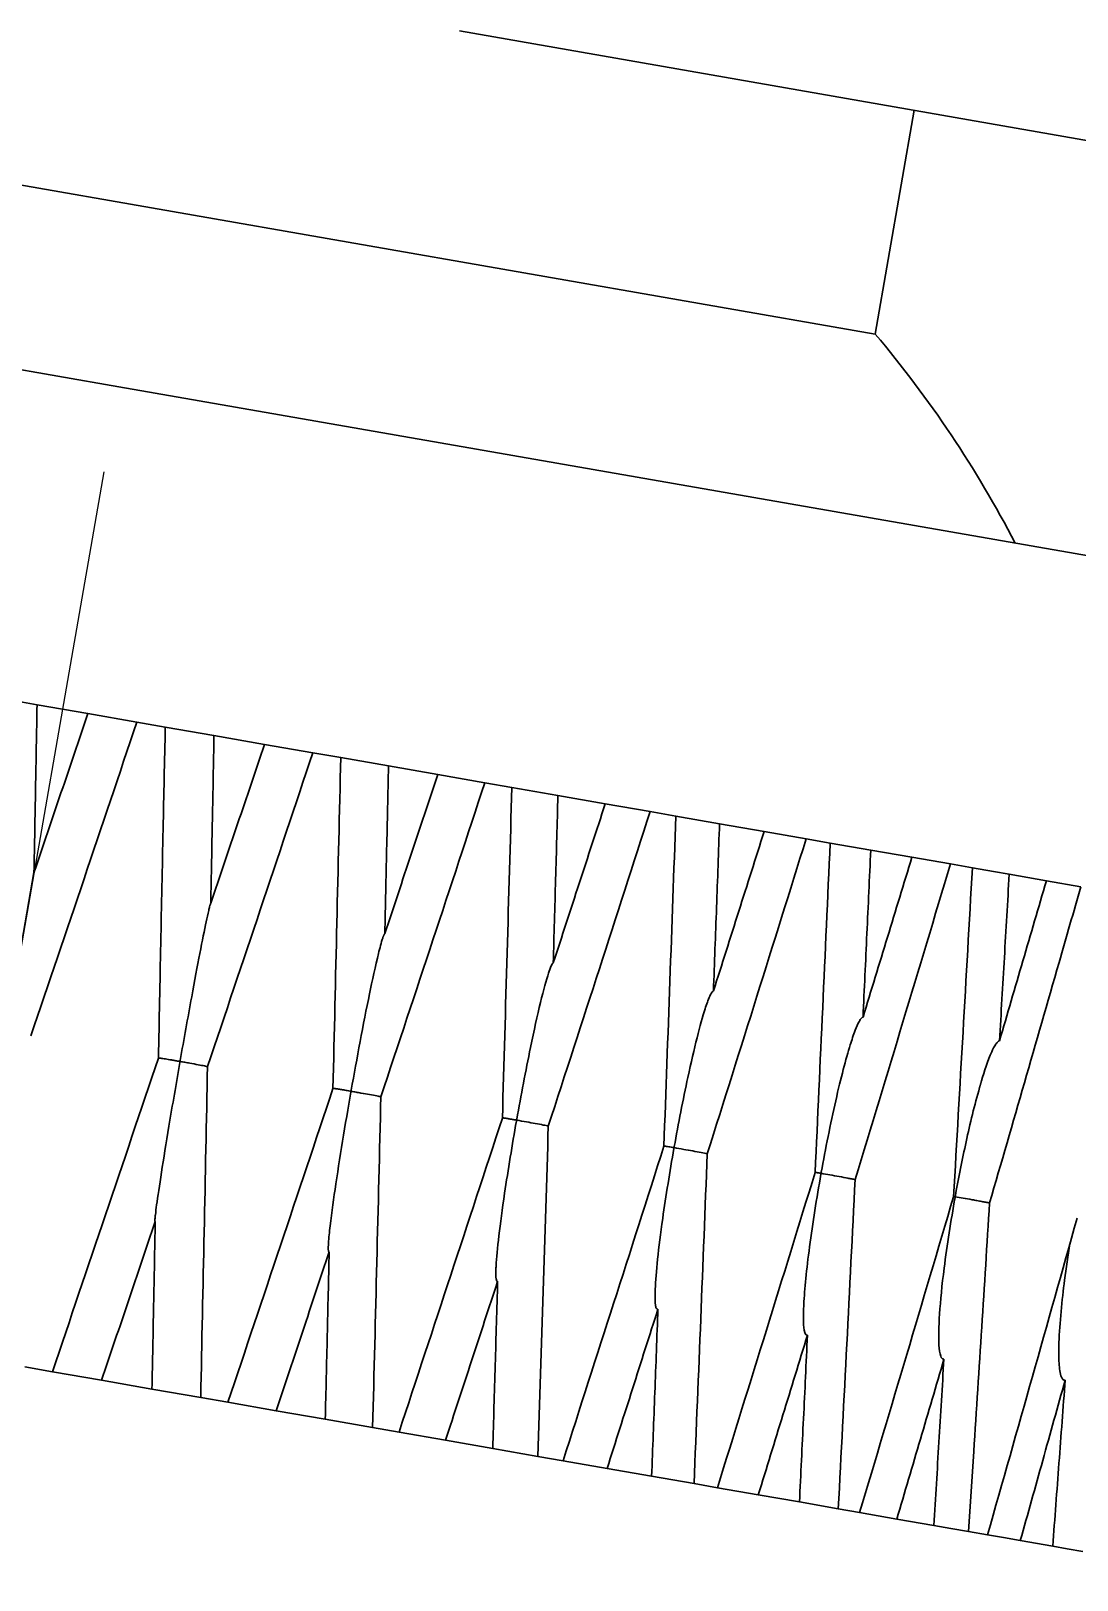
# Model space of a CAD drawing. Header units: millimetres. Extents: x 577 to 7172, y 252 to 2707.
# Drawn here: x 1542.88 to 1555.67, y 1673.62 to 1692.55 of the extents above; entities that cross this region are included whole.
import ezdxf

# ---------------------------------------------------------------- set-up
doc = ezdxf.new("R2010")
doc.units = ezdxf.units.MM
doc.header["$MEASUREMENT"] = 0
doc.linetypes.add('CENTER', pattern=[50.8, 31.75, -6.35, 6.35, -6.35])
doc.layers.add('외형선(ISO)', color=7, linetype='Continuous', lineweight=30)
doc.layers.add('중심선(ISO)', color=1, linetype='CENTER', lineweight=25, true_color=0xff0000)

msp = doc.modelspace()

# ---------------------------------------------------------------- linework, layer by layer
at = {"layer": '외형선(ISO)'}
for p, q in [((1548.117, 1692.551), (1556.141, 1691.151)), ((1553.201, 1688.846), (1535.469, 1691.939)), ((1553.201, 1688.846), (1553.678, 1691.581)), ((1543.953, 1688.202), (1527.698, 1691.037)), ((1560.208, 1685.366), (1543.953, 1688.202)), ((1542.357, 1684.42), (1542.955, 1684.315)), ((1542.955, 1684.315), (1543.577, 1684.207)), ((1543.577, 1684.207), (1544.174, 1684.103)), ((1544.174, 1684.103), (1544.522, 1684.042)), ((1544.522, 1684.042), (1545.117, 1683.938)), ((1545.117, 1683.938), (1545.735, 1683.83)), ((1545.735, 1683.83), (1546.325, 1683.728)), ((1546.325, 1683.728), (1546.667, 1683.668)), ((1546.667, 1683.668), (1547.251, 1683.566)), ((1547.251, 1683.566), (1547.854, 1683.461)), ((1547.854, 1683.461), (1548.427, 1683.361)), ((1548.427, 1683.361), (1548.759, 1683.303)), ((1548.759, 1683.303), (1549.322, 1683.205)), ((1549.322, 1683.205), (1549.9, 1683.104)), ((1549.9, 1683.104), (1550.448, 1683.008)), ((1550.448, 1683.008), (1550.763, 1682.953)), ((1550.763, 1682.953), (1551.297, 1682.86)), ((1551.297, 1682.86), (1551.842, 1682.765)), ((1551.842, 1682.765), (1552.355, 1682.675)), ((1552.355, 1682.675), (1552.65, 1682.624)), ((1552.65, 1682.624), (1553.145, 1682.538)), ((1553.145, 1682.538), (1553.649, 1682.45)), ((1553.649, 1682.45), (1554.12, 1682.368)), ((1542.917, 1682.265), (1542.579, 1680.325)), ((1554.12, 1682.368), (1554.388, 1682.321)), ((1554.388, 1682.321), (1554.648, 1682.275)), ((1554.648, 1682.275), (1554.838, 1682.242)), ((1554.838, 1682.242), (1555.292, 1682.163)), ((1555.292, 1682.163), (1555.713, 1682.09)), ((1542.804, 1676.221), (1543.142, 1676.162)), ((1543.142, 1676.162), (1543.743, 1676.057)), ((1543.743, 1676.057), (1544.359, 1675.95)), ((1544.359, 1675.95), (1544.955, 1675.846)), ((1544.955, 1675.846), (1545.287, 1675.788)), ((1545.287, 1675.788), (1545.877, 1675.685)), ((1545.877, 1675.685), (1546.478, 1675.58)), ((1546.478, 1675.58), (1547.057, 1675.479)), ((1547.057, 1675.479), (1547.379, 1675.423)), ((1547.379, 1675.423), (1547.947, 1675.324)), ((1547.947, 1675.324), (1548.525, 1675.223)), ((1548.525, 1675.223), (1549.078, 1675.126)), ((1549.078, 1675.126), (1549.384, 1675.073)), ((1549.384, 1675.073), (1549.923, 1674.979)), ((1549.923, 1674.979), (1550.467, 1674.884)), ((1550.467, 1674.884), (1550.985, 1674.794)), ((1550.985, 1674.794), (1551.271, 1674.744)), ((1551.271, 1674.744), (1551.771, 1674.657)), ((1551.771, 1674.657), (1552.274, 1674.569)), ((1552.274, 1674.569), (1552.749, 1674.486)), ((1552.749, 1674.486), (1553.01, 1674.44)), ((1553.01, 1674.44), (1553.464, 1674.361)), ((1553.464, 1674.361), (1553.917, 1674.282)), ((1553.917, 1674.282), (1554.124, 1674.246)), ((1554.124, 1674.246), (1554.341, 1674.208)), ((1554.341, 1674.208), (1554.573, 1674.168)), ((1554.573, 1674.168), (1554.768, 1674.134)), ((1554.768, 1674.134), (1554.974, 1674.098)), ((1554.974, 1674.098), (1555.37, 1674.029)), ((1555.37, 1674.029), (1555.547, 1673.998)), ((1555.547, 1673.998), (1555.738, 1673.965))]:
    msp.add_line(p, q, dxfattribs=at)
msp.add_arc((1542.492, 1679.828), 14, 27.4872, 40.0988, dxfattribs=at)
for points, knots in [([(1542.917, 1682.265), (1542.924, 1682.607), (1542.93, 1682.949), (1542.942, 1683.632), (1542.948, 1683.974), (1542.955, 1684.315)], [0.000001, 0.000001, 0.000001, 0.000001, 0.1025219, 0.1025219, 0.2050472, 0.2050472, 0.2050472, 0.2050472]), ([(1543.577, 1684.207), (1543.467, 1683.883), (1543.357, 1683.56), (1543.137, 1682.913), (1543.027, 1682.589), (1542.917, 1682.265)], [0.000001, 0.000001, 0.000001, 0.000001, 0.1025074, 0.1025074, 0.2050094, 0.2050094, 0.2050094, 0.2050094]), ([(1542.88, 1680.268), (1543.097, 1680.907), (1543.313, 1681.546), (1543.744, 1682.824), (1543.96, 1683.464), (1544.174, 1684.103)], [0.0000008, 0.0000008, 0.0000008, 0.0000008, 0.2024329, 0.2024329, 0.4049746, 0.4049746, 0.4049746, 0.4049746]), ([(1544.522, 1684.042), (1544.518, 1683.834), (1544.513, 1683.626), (1544.504, 1683.21), (1544.5, 1683.001), (1544.495, 1682.793)], [0.000001, 0.000001, 0.000001, 0.000001, 0.0624531, 0.0624531, 0.1249042, 0.1249042, 0.1249042, 0.1249042]), ([(1545.078, 1681.889), (1545.085, 1682.23), (1545.091, 1682.572), (1545.105, 1683.255), (1545.111, 1683.597), (1545.117, 1683.938)], [0, 0, 0, 0, 0.102515, 0.102515, 0.205021, 0.205021, 0.205021, 0.205021]), ([(1545.735, 1683.83), (1545.625, 1683.507), (1545.516, 1683.183), (1545.297, 1682.536), (1545.188, 1682.212), (1545.078, 1681.889)], [0.000001, 0.000001, 0.000001, 0.000001, 0.1024871, 0.1024871, 0.2049823, 0.2049823, 0.2049823, 0.2049823]), ([(1545.038, 1679.892), (1545.254, 1680.531), (1545.469, 1681.17), (1545.898, 1682.449), (1546.112, 1683.088), (1546.325, 1683.728)], [0, 0, 0, 0, 0.20245, 0.20245, 0.4049553, 0.4049553, 0.4049553, 0.4049553]), ([(1546.667, 1683.668), (1546.651, 1682.994), (1546.635, 1682.32), (1546.603, 1680.972), (1546.588, 1680.298), (1546.572, 1679.624)], [0.000001, 0.000001, 0.000001, 0.000001, 0.2022283, 0.2022283, 0.4043453, 0.4043453, 0.4043453, 0.4043453]), ([(1547.205, 1681.517), (1547.213, 1681.859), (1547.22, 1682.2), (1547.236, 1682.883), (1547.243, 1683.225), (1547.251, 1683.566)], [0.000001, 0.000001, 0.000001, 0.000001, 0.102522, 0.102522, 0.2050474, 0.2050474, 0.2050474, 0.2050474]), ([(1547.854, 1683.461), (1547.746, 1683.137), (1547.637, 1682.813), (1547.421, 1682.165), (1547.313, 1681.841), (1547.205, 1681.517)], [0.000001, 0.000001, 0.000001, 0.000001, 0.1025075, 0.1025075, 0.2050096, 0.2050096, 0.2050096, 0.2050096]), ([(1547.157, 1679.522), (1547.37, 1680.162), (1547.583, 1680.801), (1548.006, 1682.081), (1548.217, 1682.721), (1548.427, 1683.361)], [0.000001, 0.000001, 0.000001, 0.000001, 0.2024334, 0.2024334, 0.4049747, 0.4049747, 0.4049747, 0.4049747]), ([(1548.759, 1683.303), (1548.739, 1682.63), (1548.72, 1681.956), (1548.681, 1680.609), (1548.662, 1679.936), (1548.643, 1679.263)], [0.000001, 0.000001, 0.000001, 0.000001, 0.2022598, 0.2022598, 0.4043672, 0.4043672, 0.4043672, 0.4043672]), ([(1549.264, 1681.158), (1549.274, 1681.499), (1549.284, 1681.84), (1549.303, 1682.523), (1549.312, 1682.864), (1549.322, 1683.205)], [0, 0, 0, 0, 0.1025304, 0.1025304, 0.2050363, 0.2050363, 0.2050363, 0.2050363]), ([(1549.204, 1679.165), (1549.413, 1679.805), (1549.621, 1680.446), (1550.036, 1681.727), (1550.242, 1682.368), (1550.448, 1683.008)], [0, 0, 0, 0, 0.20245, 0.20245, 0.4049553, 0.4049553, 0.4049553, 0.4049553]), ([(1549.9, 1683.104), (1549.794, 1682.78), (1549.688, 1682.455), (1549.476, 1681.807), (1549.37, 1681.482), (1549.264, 1681.158)], [0.000001, 0.000001, 0.000001, 0.000001, 0.1024871, 0.1024871, 0.2049976, 0.2049976, 0.2049976, 0.2049976]), ([(1550.763, 1682.953), (1550.739, 1682.281), (1550.715, 1681.608), (1550.666, 1680.263), (1550.642, 1679.591), (1550.617, 1678.918)], [0.000001, 0.000001, 0.000001, 0.000001, 0.2022328, 0.2022328, 0.4043458, 0.4043458, 0.4043458, 0.4043458]), ([(1551.223, 1680.816), (1551.235, 1681.157), (1551.248, 1681.498), (1551.273, 1682.179), (1551.285, 1682.52), (1551.297, 1682.86)], [0.0000044, 0.0000044, 0.0000044, 0.0000044, 0.102524, 0.102524, 0.2050506, 0.2050506, 0.2050506, 0.2050506]), ([(1544.495, 1682.793), (1544.486, 1682.327), (1544.476, 1681.861), (1544.457, 1680.928), (1544.448, 1680.462), (1544.439, 1679.996)], [0.000001, 0.000001, 0.000001, 0.000001, 0.1398892, 0.1398892, 0.279727, 0.279727, 0.279727, 0.279727]), ([(1551.147, 1678.826), (1551.35, 1679.467), (1551.552, 1680.109), (1551.955, 1681.392), (1552.156, 1682.034), (1552.355, 1682.675)], [0.000001, 0.000001, 0.000001, 0.000001, 0.2024334, 0.2024334, 0.4049748, 0.4049748, 0.4049748, 0.4049748]), ([(1551.842, 1682.765), (1551.739, 1682.44), (1551.636, 1682.115), (1551.429, 1681.466), (1551.326, 1681.141), (1551.223, 1680.816)], [0.000001, 0.000001, 0.000001, 0.000001, 0.1025087, 0.1025087, 0.2050094, 0.2050094, 0.2050094, 0.2050094]), ([(1552.65, 1682.624), (1552.619, 1681.953), (1552.589, 1681.281), (1552.527, 1679.939), (1552.497, 1679.267), (1552.465, 1678.596)], [0.000001, 0.000001, 0.000001, 0.000001, 0.2022292, 0.2022292, 0.4043454, 0.4043454, 0.4043454, 0.4043454]), ([(1553.051, 1680.497), (1553.067, 1680.837), (1553.083, 1681.177), (1553.114, 1681.857), (1553.13, 1682.198), (1553.145, 1682.538)], [0.0000014, 0.0000014, 0.0000014, 0.0000014, 0.1025221, 0.1025221, 0.2050476, 0.2050476, 0.2050476, 0.2050476]), ([(1553.649, 1682.45), (1553.549, 1682.124), (1553.45, 1681.799), (1553.25, 1681.148), (1553.151, 1680.823), (1553.051, 1680.497)], [0.000001, 0.000001, 0.000001, 0.000001, 0.1025076, 0.1025076, 0.2050094, 0.2050094, 0.2050094, 0.2050094]), ([(1552.954, 1678.511), (1553.15, 1679.153), (1553.345, 1679.796), (1553.734, 1681.081), (1553.927, 1681.725), (1554.12, 1682.368)], [0.0000009, 0.0000009, 0.0000009, 0.0000009, 0.2024334, 0.2024334, 0.4049747, 0.4049747, 0.4049747, 0.4049747]), ([(1554.388, 1682.321), (1554.35, 1681.651), (1554.312, 1680.981), (1554.235, 1679.641), (1554.197, 1678.971), (1554.158, 1678.301)], [0.000001, 0.000001, 0.000001, 0.000001, 0.2022283, 0.2022283, 0.4043452, 0.4043452, 0.4043452, 0.4043452]), ([(1554.719, 1680.206), (1554.739, 1680.546), (1554.759, 1680.885), (1554.799, 1681.564), (1554.819, 1681.903), (1554.838, 1682.242)], [0.0000265, 0.0000265, 0.0000265, 0.0000265, 0.1025399, 0.1025399, 0.2050727, 0.2050727, 0.2050727, 0.2050727]), ([(1554.598, 1678.224), (1554.883, 1679.204), (1555.167, 1680.184), (1555.448, 1681.165), (1555.537, 1681.473), (1555.625, 1681.782), (1555.713, 1682.09)], [1.1898, 1.1898, 1.1898, 1.1898, 4.269826, 4.269826, 4.269826, 5.236912, 5.236912, 5.236912, 5.236912]), ([(1555.292, 1682.163), (1555.197, 1681.837), (1555.101, 1681.511), (1554.91, 1680.859), (1554.815, 1680.532), (1554.719, 1680.206)], [0.000001, 0.000001, 0.000001, 0.000001, 0.1025149, 0.1025149, 0.2050094, 0.2050094, 0.2050094, 0.2050094]), ([(1545.073, 1681.876), (1545.07, 1681.868), (1545.067, 1681.857), (1545.06, 1681.831), (1545.056, 1681.815), (1545.043, 1681.757), (1545.032, 1681.707), (1544.979, 1681.46), (1544.917, 1681.137), (1544.821, 1680.614), (1544.797, 1680.484), (1544.75, 1680.226), (1544.727, 1680.096), (1544.704, 1679.962), (1544.703, 1679.958), (1544.703, 1679.954)], [-0.2436131, -0.2436131, -0.2436131, -0.2436131, -0.2359231, -0.2359231, -0.225771, -0.225771, -0.1992866, -0.1992866, -0.0787547, -0.0787547, -0.0393424, -0.0393424, 0, 0, 0.0012293, 0.0012293, 0.0012293, 0.0012293]), ([(1545.078, 1681.888), (1545.077, 1681.887), (1545.077, 1681.886), (1545.075, 1681.882), (1545.074, 1681.879), (1545.073, 1681.876)], [-0.002621758, -0.002621758, -0.002621758, -0.002621758, -0.001375922, -0.001375922, -0.000001, -0.000001, -0.000001, -0.000001]), ([(1546.793, 1679.59), (1546.793, 1679.594), (1546.794, 1679.598), (1546.863, 1679.987), (1546.942, 1680.41), (1547.051, 1680.938), (1547.091, 1681.124), (1547.144, 1681.336), (1547.163, 1681.413), (1547.18, 1681.463)], [-0.0012115, -0.0012115, -0.0012115, -0.0012115, 0, 0, 0.1173141, 0.1173141, 0.1667994, 0.1667994, 0.1877052, 0.1877052, 0.1877052, 0.1877052]), ([(1549.264, 1681.158), (1549.262, 1681.157), (1549.26, 1681.156), (1549.257, 1681.151), (1549.255, 1681.149), (1549.248, 1681.139), (1549.243, 1681.13), (1549.228, 1681.097), (1549.216, 1681.064), (1549.207, 1681.035)], [-0.01599338, -0.01599338, -0.01599338, -0.01599338, -0.01469025, -0.01469025, -0.01320898, -0.01320898, -0.00967556, -0.00967556, -0.000001, -0.000001, -0.000001, -0.000001]), ([(1549.207, 1681.035), (1549.152, 1680.868), (1549.073, 1680.543), (1548.927, 1679.839), (1548.87, 1679.537), (1548.818, 1679.245), (1548.817, 1679.241), (1548.816, 1679.237)], [-0.2177579, -0.2177579, -0.2177579, -0.2177579, -0.0880415, -0.0880415, 0, 0, 0.0011972, 0.0011972, 0.0011972, 0.0011972]), ([(1551.121, 1680.597), (1551.137, 1680.648), (1551.158, 1680.708), (1551.186, 1680.768), (1551.194, 1680.784), (1551.206, 1680.801), (1551.21, 1680.806), (1551.216, 1680.813), (1551.22, 1680.815), (1551.223, 1680.816)], [0.000001, 0.000001, 0.000001, 0.000001, 0.01634069, 0.01634069, 0.02185186, 0.02185186, 0.02405611, 0.02405611, 0.02594232, 0.02594232, 0.02594232, 0.02594232]), ([(1550.742, 1678.901), (1550.743, 1678.905), (1550.743, 1678.909), (1550.794, 1679.193), (1550.851, 1679.484), (1550.987, 1680.118), (1551.061, 1680.411), (1551.121, 1680.597)], [-0.1077397, -0.1077397, -0.1077397, -0.1077397, -0.1070924, -0.1070924, -0.0605248, -0.0605248, -0.000001, -0.000001, -0.000001, -0.000001]), ([(1552.895, 1680.157), (1552.913, 1680.216), (1552.934, 1680.279), (1552.97, 1680.372), (1552.988, 1680.414), (1553.013, 1680.459), (1553.021, 1680.472), (1553.033, 1680.485), (1553.037, 1680.489), (1553.044, 1680.494), (1553.047, 1680.496), (1553.051, 1680.497)], [-0.03949365, -0.03949365, -0.03949365, -0.03949365, -0.02064578, -0.02064578, -0.00833976, -0.00833976, -0.00365071, -0.00365071, -0.00170917, -0.00170917, -0.00000088, -0.00000088, -0.00000088, -0.00000088]), ([(1552.538, 1678.587), (1552.539, 1678.591), (1552.54, 1678.595), (1552.592, 1678.888), (1552.653, 1679.19), (1552.781, 1679.755), (1552.841, 1679.984), (1552.895, 1680.157)], [-0.1114503, -0.1114503, -0.1114503, -0.1114503, -0.1107059, -0.1107059, -0.0550342, -0.0550342, -0.000001, -0.000001, -0.000001, -0.000001]), ([(1554.5, 1679.719), (1554.533, 1679.83), (1554.578, 1679.969), (1554.638, 1680.102), (1554.656, 1680.138), (1554.681, 1680.175), (1554.689, 1680.185), (1554.701, 1680.196), (1554.705, 1680.199), (1554.712, 1680.204), (1554.715, 1680.206), (1554.719, 1680.206)], [-0.0529247, -0.0529247, -0.0529247, -0.0529247, -0.01800022, -0.01800022, -0.0073127, -0.0073127, -0.00323096, -0.00323096, -0.00152208, -0.00152208, -0.00000093, -0.00000093, -0.00000093, -0.00000093]), ([(1544.439, 1679.996), (1544.223, 1679.357), (1544.007, 1678.718), (1543.575, 1677.44), (1543.359, 1676.801), (1543.142, 1676.162)], [0, 0, 0, 0, 0.2023635, 0.2023635, 0.4046737, 0.4046737, 0.4046737, 0.4046737]), ([(1544.396, 1678.013), (1544.396, 1678.021), (1544.396, 1678.03), (1544.398, 1678.053), (1544.4, 1678.067), (1544.405, 1678.118), (1544.411, 1678.161), (1544.444, 1678.404), (1544.497, 1678.745), (1544.588, 1679.291), (1544.611, 1679.423), (1544.655, 1679.682), (1544.678, 1679.813), (1544.701, 1679.946), (1544.702, 1679.95), (1544.703, 1679.954)], [-0.2470195, -0.2470195, -0.2470195, -0.2470195, -0.2399316, -0.2399316, -0.2306758, -0.2306758, -0.2061767, -0.2061767, -0.0789887, -0.0789887, -0.0394513, -0.0394513, 0, 0, 0.0012306, 0.0012306, 0.0012306, 0.0012306]), ([(1544.703, 1679.954), (1544.703, 1679.954), (1544.704, 1679.954), (1544.724, 1679.951), (1544.743, 1679.947), (1544.782, 1679.94), (1544.802, 1679.937), (1544.858, 1679.927), (1544.893, 1679.92), (1544.954, 1679.909), (1544.98, 1679.904), (1545.01, 1679.898), (1545.019, 1679.896), (1545.031, 1679.893), (1545.036, 1679.892), (1545.038, 1679.892)], [-0.04747955, -0.04747955, -0.04747955, -0.04747955, -0.04720689, -0.04720689, -0.04138619, -0.04138619, -0.03531265, -0.03531265, -0.02370845, -0.02370845, -0.01189557, -0.01189557, -0.00580466, -0.00580466, -0.00002534, -0.00002534, -0.00002534, -0.00002534]), ([(1544.955, 1675.846), (1544.969, 1676.52), (1544.983, 1677.195), (1545.011, 1678.543), (1545.025, 1679.218), (1545.038, 1679.892)], [0.000001, 0.000001, 0.000001, 0.000001, 0.202444, 0.202444, 0.4048566, 0.4048566, 0.4048566, 0.4048566]), ([(1546.572, 1679.624), (1546.359, 1678.985), (1546.145, 1678.345), (1545.716, 1677.066), (1545.502, 1676.427), (1545.287, 1675.788)], [0.000001, 0.000001, 0.000001, 0.000001, 0.2023552, 0.2023552, 0.4046826, 0.4046826, 0.4046826, 0.4046826]), ([(1546.793, 1679.59), (1546.792, 1679.586), (1546.791, 1679.582), (1546.723, 1679.191), (1546.652, 1678.765), (1546.574, 1678.229), (1546.547, 1678.04), (1546.524, 1677.821), (1546.516, 1677.742), (1546.515, 1677.689)], [-0.1685247, -0.1685247, -0.1685247, -0.1685247, -0.1674471, -0.1674471, -0.0627203, -0.0627203, -0.0185993, -0.0185993, -0.000001, -0.000001, -0.000001, -0.000001]), ([(1547.157, 1679.522), (1547.148, 1679.524), (1547.131, 1679.528), (1547.083, 1679.537), (1547.053, 1679.543), (1546.987, 1679.555), (1546.951, 1679.562), (1546.894, 1679.572), (1546.874, 1679.575), (1546.835, 1679.582), (1546.815, 1679.586), (1546.795, 1679.589), (1546.794, 1679.59), (1546.793, 1679.59)], [0.000001, 0.000001, 0.000001, 0.000001, 0.01172318, 0.01172318, 0.02367561, 0.02367561, 0.0351442, 0.0351442, 0.04110053, 0.04110053, 0.04720914, 0.04720914, 0.04748328, 0.04748328, 0.04748328, 0.04748328]), ([(1554.178, 1678.301), (1554.179, 1678.305), (1554.179, 1678.309), (1554.22, 1678.532), (1554.264, 1678.756), (1554.359, 1679.191), (1554.416, 1679.424), (1554.476, 1679.636)], [-0.0011763, -0.0011763, -0.0011763, -0.0011763, 0, 0, 0.0668351, 0.0668351, 0.1339587, 0.1339587, 0.1339587, 0.1339587]), ([(1548.643, 1679.262), (1548.433, 1678.622), (1548.222, 1677.982), (1547.801, 1676.702), (1547.59, 1676.063), (1547.379, 1675.423)], [0, 0, 0, 0, 0.2023441, 0.2023441, 0.4046361, 0.4046361, 0.4046361, 0.4046361]), ([(1548.564, 1677.406), (1548.564, 1677.423), (1548.565, 1677.44), (1548.576, 1677.644), (1548.613, 1677.955), (1548.713, 1678.631), (1548.763, 1678.935), (1548.815, 1679.229), (1548.816, 1679.233), (1548.816, 1679.237)], [-0.2175392, -0.2175392, -0.2175392, -0.2175392, -0.2067009, -0.2067009, -0.0882992, -0.0882992, 0, 0, 0.0011979, 0.0011979, 0.0011979, 0.0011979]), ([(1548.816, 1679.237), (1548.817, 1679.237), (1548.818, 1679.236), (1548.857, 1679.23), (1548.897, 1679.223), (1548.974, 1679.209), (1549.011, 1679.202), (1549.081, 1679.189), (1549.114, 1679.183), (1549.169, 1679.172), (1549.19, 1679.168), (1549.204, 1679.165)], [-0.04753237, -0.04753237, -0.04753237, -0.04753237, -0.04725701, -0.04725701, -0.03500007, -0.03500007, -0.0236652, -0.0236652, -0.01175904, -0.01175904, -0.00002575, -0.00002575, -0.00002575, -0.00002575]), ([(1549.078, 1675.126), (1549.099, 1675.8), (1549.121, 1676.473), (1549.163, 1677.819), (1549.184, 1678.492), (1549.204, 1679.165)], [0.000001, 0.000001, 0.000001, 0.000001, 0.202444, 0.202444, 0.4048566, 0.4048566, 0.4048566, 0.4048566]), ([(1550.617, 1678.918), (1550.413, 1678.277), (1550.208, 1677.636), (1549.796, 1676.355), (1549.59, 1675.714), (1549.384, 1675.073)], [0, 0, 0, 0, 0.2023573, 0.2023573, 0.4046805, 0.4046805, 0.4046805, 0.4046805]), ([(1550.742, 1678.901), (1550.741, 1678.897), (1550.74, 1678.893), (1550.69, 1678.608), (1550.642, 1678.314), (1550.551, 1677.669), (1550.519, 1677.367), (1550.511, 1677.171)], [-0.001187, -0.001187, -0.001187, -0.001187, 0, 0, 0.0856416, 0.0856416, 0.197022, 0.197022, 0.197022, 0.197022]), ([(1550.618, 1678.922), (1550.62, 1678.921), (1550.623, 1678.921), (1550.64, 1678.918), (1550.657, 1678.915), (1550.695, 1678.909), (1550.716, 1678.905), (1550.74, 1678.901), (1550.741, 1678.901), (1550.742, 1678.901)], [0.01471464, 0.01471464, 0.01471464, 0.01471464, 0.01656774, 0.01656774, 0.02463132, 0.02463132, 0.03269265, 0.03269265, 0.0329695, 0.0329695, 0.0329695, 0.0329695]), ([(1551.147, 1678.826), (1551.128, 1678.83), (1551.103, 1678.835), (1551.042, 1678.846), (1551.007, 1678.853), (1550.933, 1678.867), (1550.896, 1678.873), (1550.819, 1678.887), (1550.78, 1678.894), (1550.743, 1678.901), (1550.743, 1678.901), (1550.742, 1678.901)], [-0.0472726, -0.0472726, -0.0472726, -0.0472726, -0.03553349, -0.03553349, -0.02362443, -0.02362443, -0.01232935, -0.01232935, 0, 0, 0.0002766, 0.0002766, 0.0002766, 0.0002766]), ([(1552.465, 1678.596), (1552.267, 1677.954), (1552.069, 1677.312), (1551.671, 1676.028), (1551.471, 1675.386), (1551.271, 1674.744)], [0, 0, 0, 0, 0.2023548, 0.2023548, 0.4046813, 0.4046813, 0.4046813, 0.4046813]), ([(1552.538, 1678.587), (1552.538, 1678.584), (1552.537, 1678.58), (1552.485, 1678.285), (1552.436, 1677.98), (1552.361, 1677.411), (1552.337, 1677.17), (1552.327, 1676.986)], [-0.0011798, -0.0011798, -0.0011798, -0.0011798, 0, 0, 0.0885105, 0.0885105, 0.1737746, 0.1737746, 0.1737746, 0.1737746]), ([(1552.466, 1678.6), (1552.472, 1678.599), (1552.478, 1678.598), (1552.5, 1678.594), (1552.517, 1678.591), (1552.537, 1678.588), (1552.538, 1678.587), (1552.538, 1678.587)], [-0.01035719, -0.01035719, -0.01035719, -0.01035719, -0.00716221, -0.00716221, 0, 0, 0.00027747, 0.00027747, 0.00027747, 0.00027747]), ([(1552.954, 1678.511), (1552.943, 1678.513), (1552.929, 1678.516), (1552.9, 1678.521), (1552.884, 1678.524), (1552.834, 1678.534), (1552.798, 1678.541), (1552.722, 1678.554), (1552.684, 1678.561), (1552.609, 1678.575), (1552.573, 1678.581), (1552.54, 1678.587), (1552.539, 1678.587), (1552.538, 1678.587)], [0.000001, 0.000001, 0.000001, 0.000001, 0.00602692, 0.00602692, 0.01203905, 0.01203905, 0.02361737, 0.02361737, 0.03523325, 0.03523325, 0.04720053, 0.04720053, 0.04747757, 0.04747757, 0.04747757, 0.04747757]), ([(1554.178, 1678.301), (1554.177, 1678.297), (1554.177, 1678.294), (1554.125, 1678.007), (1554.079, 1677.711), (1553.99, 1677.009), (1553.967, 1676.674), (1553.982, 1676.437), (1553.988, 1676.384), (1554.005, 1676.341), (1554.01, 1676.332), (1554.019, 1676.322), (1554.023, 1676.319), (1554.029, 1676.317), (1554.032, 1676.317), (1554.036, 1676.317), (1554.038, 1676.317), (1554.04, 1676.317)], [-0.1013674, -0.1013674, -0.1013674, -0.1013674, -0.1009207, -0.1009207, -0.0681857, -0.0681857, -0.01973, -0.01973, -0.0073904, -0.0073904, -0.0038843, -0.0038843, -0.0019063, -0.0019063, -0.0009629, -0.0009629, -0.0000138, -0.0000138, -0.0000138, -0.0000138]), ([(1554.158, 1678.305), (1554.164, 1678.304), (1554.17, 1678.303), (1554.177, 1678.302), (1554.177, 1678.301), (1554.178, 1678.301)], [0.022334459, 0.022334459, 0.022334459, 0.022334459, 0.0250046, 0.0250046, 0.02528219, 0.02528219, 0.02528219, 0.02528219]), ([(1554.386, 1678.264), (1554.348, 1678.271), (1554.31, 1678.278), (1554.24, 1678.29), (1554.208, 1678.296), (1554.179, 1678.301), (1554.179, 1678.301), (1554.178, 1678.301)], [-0.0231238, -0.0231238, -0.0231238, -0.0231238, -0.01145221, -0.01145221, 0, 0, 0.00027761, 0.00027761, 0.00027761, 0.00027761]), ([(1554.598, 1678.224), (1554.584, 1678.227), (1554.569, 1678.229), (1554.537, 1678.236), (1554.52, 1678.239), (1554.483, 1678.246), (1554.464, 1678.249), (1554.425, 1678.257), (1554.406, 1678.26), (1554.386, 1678.264)], [0.000001, 0.000001, 0.000001, 0.000001, 0.00604945, 0.00604945, 0.01199547, 0.01199547, 0.01820226, 0.01820226, 0.02406474, 0.02406474, 0.02406474, 0.02406474]), ([(1554.341, 1674.208), (1554.363, 1674.534), (1554.384, 1674.86), (1554.405, 1675.186), (1554.471, 1676.198), (1554.535, 1677.211), (1554.598, 1678.224)], [0, 0, 0, 0, 0.985556, 0.985556, 0.985556, 4.047966, 4.047966, 4.047966, 4.047966]), ([(1543.743, 1676.057), (1543.852, 1676.381), (1543.962, 1676.704), (1544.181, 1677.352), (1544.29, 1677.675), (1544.4, 1677.999)], [0.000001, 0.000001, 0.000001, 0.000001, 0.1025206, 0.1025206, 0.2050613, 0.2050613, 0.2050613, 0.2050613]), ([(1544.4, 1677.999), (1544.393, 1677.658), (1544.386, 1677.316), (1544.373, 1676.633), (1544.366, 1676.291), (1544.359, 1675.95)], [0, 0, 0, 0, 0.1025234, 0.1025234, 0.2050338, 0.2050338, 0.2050338, 0.2050338]), ([(1544.4, 1677.999), (1544.399, 1677.998), (1544.398, 1677.997), (1544.397, 1677.997), (1544.397, 1677.998), (1544.396, 1678), (1544.396, 1678.002), (1544.396, 1678.007), (1544.396, 1678.01), (1544.396, 1678.013)], [-0.00550124, -0.00550124, -0.00550124, -0.00550124, -0.004182913, -0.004182913, -0.002892763, -0.002892763, -0.001509274, -0.001509274, -0.000001, -0.000001, -0.000001, -0.000001]), ([(1555.58, 1677.728), (1555.556, 1677.579), (1555.534, 1677.429), (1555.484, 1677.037), (1555.454, 1676.758), (1555.446, 1676.518)], [0.0309433, 0.0309433, 0.0309433, 0.0309433, 0.0756399, 0.0756399, 0.1497803, 0.1497803, 0.1497803, 0.1497803]), ([(1545.877, 1675.685), (1545.985, 1676.009), (1546.093, 1676.333), (1546.31, 1676.98), (1546.418, 1677.304), (1546.526, 1677.628)], [0.000001, 0.000001, 0.000001, 0.000001, 0.1025328, 0.1025328, 0.205069, 0.205069, 0.205069, 0.205069]), ([(1546.526, 1677.628), (1546.518, 1677.287), (1546.51, 1676.945), (1546.494, 1676.263), (1546.486, 1675.921), (1546.478, 1675.58)], [0.000001, 0.000001, 0.000001, 0.000001, 0.1025275, 0.1025275, 0.2050495, 0.2050495, 0.2050495, 0.2050495]), ([(1548.585, 1677.269), (1548.583, 1677.268), (1548.581, 1677.267), (1548.576, 1677.269), (1548.574, 1677.271), (1548.57, 1677.28), (1548.568, 1677.288), (1548.563, 1677.323), (1548.562, 1677.366), (1548.564, 1677.406)], [-0.02135678, -0.02135678, -0.02135678, -0.02135678, -0.01913282, -0.01913282, -0.01688354, -0.01688354, -0.01285542, -0.01285542, -0.000001, -0.000001, -0.000001, -0.000001]), ([(1547.947, 1675.324), (1548.054, 1675.648), (1548.16, 1675.972), (1548.373, 1676.62), (1548.479, 1676.945), (1548.585, 1677.269)], [0.000001, 0.000001, 0.000001, 0.000001, 0.1025131, 0.1025131, 0.205043, 0.205043, 0.205043, 0.205043]), ([(1548.585, 1677.269), (1548.575, 1676.928), (1548.565, 1676.587), (1548.545, 1675.905), (1548.535, 1675.564), (1548.525, 1675.223)], [0, 0, 0, 0, 0.102521, 0.102521, 0.2050243, 0.2050243, 0.2050243, 0.2050243]), ([(1550.511, 1677.171), (1550.508, 1677.108), (1550.507, 1677.031), (1550.516, 1676.965), (1550.519, 1676.95), (1550.526, 1676.935), (1550.529, 1676.931), (1550.534, 1676.927), (1550.536, 1676.926), (1550.54, 1676.926), (1550.542, 1676.926), (1550.544, 1676.927)], [-0.02571816, -0.02571816, -0.02571816, -0.02571816, -0.00969609, -0.00969609, -0.00488553, -0.00488553, -0.00249785, -0.00249785, -0.00125269, -0.00125269, -0.0000025, -0.0000025, -0.0000025, -0.0000025]), ([(1552.327, 1676.986), (1552.324, 1676.917), (1552.321, 1676.839), (1552.325, 1676.725), (1552.329, 1676.674), (1552.342, 1676.632), (1552.346, 1676.622), (1552.354, 1676.612), (1552.357, 1676.61), (1552.363, 1676.608), (1552.365, 1676.607), (1552.368, 1676.607), (1552.37, 1676.608), (1552.372, 1676.608)], [0.000001, 0.000001, 0.000001, 0.000001, 0.02095765, 0.02095765, 0.03562001, 0.03562001, 0.03989045, 0.03989045, 0.0422738, 0.0422738, 0.04341508, 0.04341508, 0.04458188, 0.04458188, 0.04458188, 0.04458188]), ([(1549.923, 1674.979), (1550.026, 1675.304), (1550.13, 1675.628), (1550.337, 1676.278), (1550.441, 1676.603), (1550.544, 1676.927)], [0.000001, 0.000001, 0.000001, 0.000001, 0.1025339, 0.1025339, 0.2050688, 0.2050688, 0.2050688, 0.2050688]), ([(1550.544, 1676.927), (1550.532, 1676.587), (1550.519, 1676.246), (1550.493, 1675.565), (1550.48, 1675.225), (1550.467, 1674.884)], [0.0000044, 0.0000044, 0.0000044, 0.0000044, 0.1025295, 0.1025295, 0.2050527, 0.2050527, 0.2050527, 0.2050527]), ([(1551.771, 1674.657), (1551.872, 1674.982), (1551.972, 1675.307), (1552.172, 1675.958), (1552.272, 1676.283), (1552.372, 1676.608)], [0.000001, 0.000001, 0.000001, 0.000001, 0.1025328, 0.1025328, 0.2050688, 0.2050688, 0.2050688, 0.2050688]), ([(1552.372, 1676.608), (1552.356, 1676.268), (1552.34, 1675.929), (1552.307, 1675.249), (1552.29, 1674.909), (1552.274, 1674.569)], [0.0000014, 0.0000014, 0.0000014, 0.0000014, 0.1025276, 0.1025276, 0.2050497, 0.2050497, 0.2050497, 0.2050497]), ([(1555.446, 1676.518), (1555.443, 1676.436), (1555.442, 1676.344), (1555.451, 1676.206), (1555.459, 1676.138), (1555.481, 1676.086), (1555.486, 1676.076), (1555.498, 1676.064), (1555.502, 1676.061), (1555.51, 1676.059), (1555.512, 1676.058), (1555.517, 1676.058), (1555.52, 1676.058), (1555.522, 1676.059)], [0.000001, 0.000001, 0.000001, 0.000001, 0.02469781, 0.02469781, 0.04248494, 0.04248494, 0.04698129, 0.04698129, 0.04948344, 0.04948344, 0.0506666, 0.0506666, 0.05187032, 0.05187032, 0.05187032, 0.05187032]), ([(1553.464, 1674.361), (1553.56, 1674.687), (1553.656, 1675.013), (1553.849, 1675.665), (1553.945, 1675.991), (1554.04, 1676.317)], [0.000001, 0.000001, 0.000001, 0.000001, 0.1025434, 0.1025434, 0.2050688, 0.2050688, 0.2050688, 0.2050688]), ([(1554.04, 1676.317), (1554.02, 1675.978), (1554, 1675.639), (1553.958, 1674.961), (1553.938, 1674.621), (1553.917, 1674.282)], [0.0000375, 0.0000375, 0.0000375, 0.0000375, 0.1025532, 0.1025532, 0.2050858, 0.2050858, 0.2050858, 0.2050858]), ([(1554.974, 1674.098), (1555.066, 1674.425), (1555.157, 1674.751), (1555.34, 1675.405), (1555.431, 1675.732), (1555.522, 1676.059)], [0.000001, 0.000001, 0.000001, 0.000001, 0.102532, 0.102532, 0.2050688, 0.2050688, 0.2050688, 0.2050688]), ([(1555.522, 1676.059), (1555.497, 1675.72), (1555.472, 1675.382), (1555.421, 1674.705), (1555.396, 1674.367), (1555.37, 1674.029)], [0.0000006, 0.0000006, 0.0000006, 0.0000006, 0.1025277, 0.1025277, 0.2050489, 0.2050489, 0.2050489, 0.2050489])]:
    msp.add_open_spline(points, degree=3, knots=knots, dxfattribs=at)
for points, weights in [([(1547.205, 1681.517), (1547.196, 1681.509), (1547.18, 1681.463)], [0.98086516951, 0.943937067226, 0.917720344123]), ([(1544.703, 1679.954), (1544.466, 1679.996), (1544.439, 1679.997)], [0.954485903616, 0.750451455488, 0.95887137688]), ([(1546.793, 1679.59), (1546.615, 1679.621), (1546.572, 1679.626)], [0.918744541767, 0.78670183958, 0.922107631352]), ([(1554.5, 1679.719), (1554.488, 1679.679), (1554.476, 1679.636)], [0.861189340782, 0.865488405204, 0.87220785667]), ([(1548.816, 1679.237), (1548.69, 1679.259), (1548.643, 1679.266)], [0.891535354452, 0.814366156407, 0.893984141591])]:
    msp.add_rational_spline(points, weights, degree=2, dxfattribs=at)
for points in [[(1547.057, 1675.479), (1547.091, 1676.826), (1547.125, 1678.174), (1547.157, 1679.522)], [(1550.985, 1674.794), (1551.041, 1676.137), (1551.095, 1677.482), (1551.147, 1678.826)], [(1552.749, 1674.486), (1552.819, 1675.827), (1552.888, 1677.169), (1552.954, 1678.511)], [(1554.158, 1678.301), (1553.777, 1677.014), (1553.395, 1675.727), (1553.01, 1674.44)], [(1555.667, 1678.037), (1555.305, 1676.747), (1554.941, 1675.457), (1554.573, 1674.168)]]:
    msp.add_open_spline(points, degree=3, dxfattribs=at)
msp.add_rational_spline([(1546.515, 1677.689), (1546.513, 1677.628), (1546.522, 1677.627), (1546.524, 1677.626), (1546.526, 1677.628)], [0.919835901848, 0.952076733189, 1, 0.990426866886, 0.98147952414], degree=2, knots=[6.0261712, 6.0261712, 6.0261712, 6.2831853, 6.2831853, 6.3345263, 6.3345263, 6.3345263], dxfattribs=at)
at = {"layer": '중심선(ISO)'}
msp.add_line((1552.502, 1737.207), (1529.689, 1606.437), dxfattribs=at)

doc.saveas('drawing.dxf')
